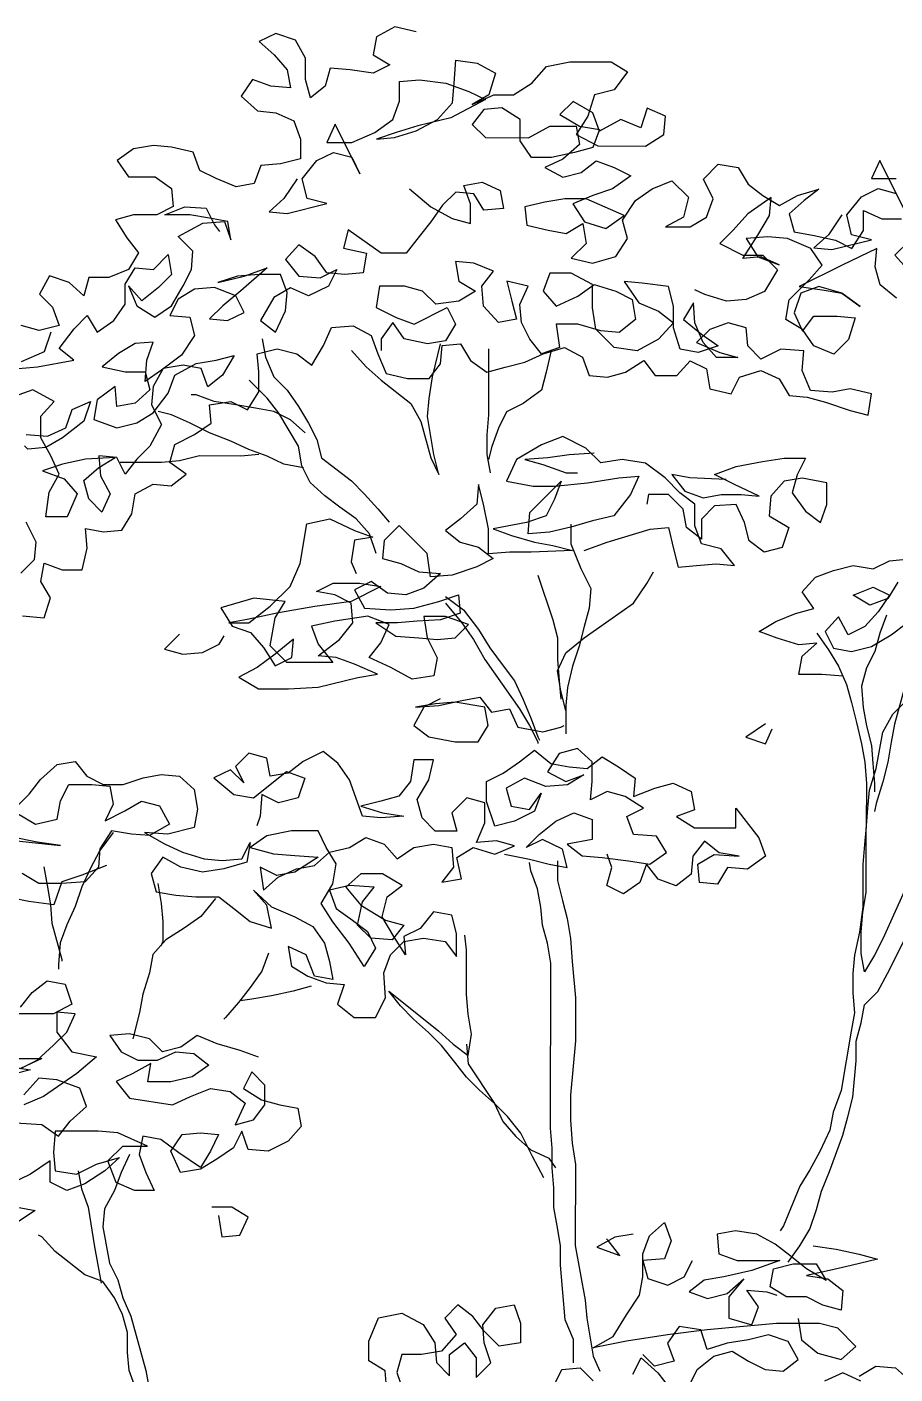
# Model space of a CAD drawing. Header units: millimetres. Extents: x 92.2 to 172.4, y 6.8 to 63.1.
# Drawn here: x 132.427 to 133.678, y 37.018 to 38.961 of the extents above; entities that cross this region are included whole.
import ezdxf

# ---------------------------------------------------------------- set-up
doc = ezdxf.new("R2010")
doc.units = ezdxf.units.MM
doc.layers.add('VEGETAÇÃO', color=64, linetype='Continuous')

# ---------------------------------------------------------------- blocks, each defined once
blk = doc.blocks.new('A$C6B776F95')
for points in [[(1851.3, 5665.5), (1824.5, 5671.7), (1801.9, 5659.3), (1797.7, 5636.7), (1818.3, 5624.3), (1797.7, 5614), (1768.9, 5618.2), (1744.2, 5620.3), (1738, 5597.6), (1719.4, 5583.2), (1713.3, 5605.9), (1713.3, 5632.6), (1701, 5655.3), (1676.3, 5663.6), (1655.7, 5653.3), (1674.2, 5636.8), (1690.6, 5618.2), (1694.7, 5595.6), (1670, 5597.7), (1647.4, 5605.9), (1632.9, 5585.4), (1653.5, 5566.8), (1676.2, 5564.7), (1698.8, 5554.4), (1707, 5531.7), (1707, 5507), (1682.3, 5500.9), (1657.6, 5498.8), (1649.3, 5476.2), (1626.7, 5472.1), (1602, 5482.4), (1581.4, 5492.7), (1573.2, 5515.4), (1546.4, 5521.6), (1523.7, 5523.7), (1499, 5519.6), (1478.4, 5505.2), (1492.8, 5484.6), (1525.8, 5484.5), (1546.3, 5470.1), (1548.4, 5447.5), (1527.8, 5437.2), (1499, 5437.2), (1476.3, 5431), (1490.7, 5408.4), (1505.1, 5389.8), (1492.7, 5369.2), (1468, 5359), (1443.3, 5359), (1437.1, 5336.3), (1418.6, 5352.8), (1393.9, 5361.1), (1381.5, 5338.5), (1397.9, 5322), (1406.2, 5299.3), (1381.4, 5293.2), (1358.8, 5299.4)], [(1364.7, 5054.3), (1377.1, 5029.6), (1375, 5006.9), (1358.5, 4990.4)], [(1360.5, 4936.9), (1387.3, 4934.8), (1395.5, 4959.5), (1383.2, 4980.1), (1387.3, 5002.8), (1410, 4994.5), (1434.7, 4994.5), (1440.9, 5021.3), (1438.9, 5046), (1461.5, 5041.8), (1484.2, 5043.9), (1496.6, 5064.5), (1500.7, 5089.2), (1523.4, 5101.5), (1546, 5099.4), (1564.6, 5113.8), (1544, 5128.3), (1550.2, 5150.9), (1574.9, 5163.2), (1595.5, 5177.6), (1593.5, 5200.3), (1620.2, 5204.4), (1640.8, 5194.1), (1655.3, 5216.7), (1655.3, 5241.4), (1653.2, 5264.1), (1678, 5270.2), (1702.7, 5264), (1721.2, 5249.6), (1735.6, 5274.3), (1745.9, 5296.9), (1772.7, 5299), (1795.4, 5286.6), (1803.6, 5263.9), (1813.9, 5239.2), (1840.6, 5233), (1867.4, 5233), (1881.8, 5251.5), (1883.9, 5274.2), (1906.6, 5276.2), (1918.9, 5255.6), (1939.5, 5241.2), (1962.1, 5247.3), (1986.9, 5253.5), (2009.5, 5263.7), (2036.3, 5272), (2058.9, 5259.6), (2067.2, 5236.9), (2089.8, 5234.8), (2112.5, 5241), (2135.1, 5255.4), (2149.5, 5236.8), (2176.3, 5236.8), (2192.8, 5255.3), (2213.4, 5245), (2217.5, 5220.3), (2244.2, 5214.1), (2254.6, 5234.7), (2281.3, 5242.9), (2304, 5232.6), (2316.3, 5212), (2339, 5209.9), (2361.6, 5203.7), (2392.5, 5193.4), (2415.1, 5187.2), (2419.3, 5213.9), (2392.5, 5220.2), (2369.9, 5216.1), (2343.1, 5218.1), (2332.8, 5242.9), (2334.9, 5267.6), (2306.1, 5269.7), (2281.3, 5257.3), (2264.9, 5273.8), (2262.8, 5296.5), (2240.2, 5302.7), (2217.5, 5294.4), (2201, 5278), (2229.9, 5265.6), (2252.5, 5259.4), (2225.7, 5259.4), (2209.3, 5278), (2199, 5302.7), (2197, 5327.4), (2184.6, 5306.8), (2207.2, 5288.3), (2227.8, 5273.8), (2203.1, 5265.6), (2180.4, 5269.8), (2172.2, 5296.5), (2172.3, 5323.3), (2166.1, 5348), (2133.2, 5352.2), (2110.5, 5354.3), (2129, 5327.5), (2153.7, 5317.2), (2172.2, 5302.7), (2153.7, 5282.2), (2126.9, 5267.8), (2098.1, 5271.9), (2075.4, 5294.6), (2071.3, 5321.4), (2071.4, 5350.2), (2044.6, 5364.6), (2017.8, 5364.6), (2009.6, 5342), (2026, 5323.5), (2052.8, 5335.8), (2073.4, 5350.2), (2100.2, 5341.9), (2120.8, 5331.6), (2124.9, 5306.9), (2104.3, 5290.4), (2081.6, 5292.5), (2052.8, 5300.8), (2026, 5300.8), (2030.1, 5272), (2007.5, 5263.7), (1993.1, 5282.3), (1982.8, 5302.9), (1980.7, 5325.6), (1991.1, 5348.2), (1964.3, 5354.4), (1970.4, 5329.7), (1976.6, 5307), (1953.9, 5302.9), (1935.4, 5323.5), (1933.4, 5348.3), (1947.8, 5366.8), (1923.1, 5377.1), (1900.5, 5379.2), (1904.6, 5354.5), (1925.2, 5342.1), (1904.5, 5329.7), (1875.7, 5325.7), (1859.3, 5342.1), (1836.6, 5348.3), (1805.7, 5348.4), (1801.6, 5321.6), (1826.3, 5309.2), (1848.9, 5301), (1890.1, 5321.5), (1900.4, 5300.9), (1888, 5280.3), (1865.4, 5276.2), (1836.5, 5282.4), (1822.1, 5303), (1807.7, 5282.5), (1807.7, 5268.1)], [(1702.9, 5482.3), (1686.4, 5457.6), (1667.8, 5441.2), (1690.5, 5439.1), (1739.9, 5451.4), (1715.2, 5457.6), (1709, 5482.3), (1727.6, 5505), (1748.2, 5515.2), (1770.9, 5509), (1781.1, 5488.4), (1750.3, 5550.2), (1740, 5527.6), (1770.9, 5527.6), (1799.7, 5539.9), (1822.4, 5556.3), (1830.6, 5579), (1830.7, 5603.7), (1855.4, 5605.7), (1888.3, 5601.6), (1917.1, 5591.3), (1937.7, 5581), (1894.5, 5558.3), (1853.3, 5548.1), (1826.5, 5539.9), (1801.8, 5531.7), (1824.4, 5533.7), (1851.2, 5541.9), (1878, 5556.3), (1896.5, 5576.9), (1898.6, 5601.6), (1900.7, 5630.4), (1927.5, 5626.3), (1950.1, 5613.9), (1941.9, 5587.1), (1921.2, 5574.8), (1948, 5587.1), (1972.7, 5587.1), (1995.4, 5601.5), (2014, 5622.1), (2042.8, 5628.2), (2094.3, 5628.2), (2114.9, 5615.8), (2098.4, 5593.2), (2073.6, 5587), (2065.4, 5560.2), (2051, 5537.6), (2077.7, 5523.2), (2137.4, 5523.1), (2160.1, 5537.5), (2162.2, 5560.2), (2139.5, 5570.5), (2131.3, 5545.8), (2106.6, 5556.1), (2079.8, 5541.7), (2071.6, 5564.4), (2046.9, 5578.8), (2030.4, 5562.3), (2055.1, 5547.9), (2079.8, 5543.8), (2071.5, 5521.1), (2048.9, 5515), (2020, 5508.8), (1995.3, 5508.8), (1980.9, 5529.4), (1981, 5556.2), (1958.3, 5570.6), (1935.7, 5568.6), (1921.2, 5550.1), (1937.7, 5533.6), (1991.2, 5533.5), (2018, 5547.9), (2051, 5547.9), (2055.1, 5525.2), (2034.4, 5506.7), (2011.8, 5496.5), (2034.4, 5484.1), (2057.1, 5490.2), (2075.6, 5504.6), (2098.3, 5496.4), (2118.9, 5486.1), (2096.2, 5469.6), (2071.5, 5461.4), (2046.8, 5451.1), (2061.1, 5428.4), (2087.9, 5420.2), (2110.6, 5436.6), (2063.2, 5457.3), (2036.5, 5457.3), (2011.7, 5453.2), (1987, 5447.1), (1989.1, 5424.4), (2015.8, 5418.2), (2038.5, 5414.1), (2059.1, 5426.4), (2063.2, 5401.7), (2044.6, 5383.2), (2071.4, 5377), (2100.2, 5385.2), (2114.7, 5407.8), (2108.5, 5430.5), (2125, 5455.2), (2145.6, 5469.6), (2170.3, 5479.8), (2190.9, 5459.2), (2184.7, 5434.5), (2162.1, 5422.2), (2192.9, 5422.2), (2213.5, 5434.5), (2221.8, 5457.1), (2209.5, 5481.9), (2228, 5500.4), (2252.7, 5496.2), (2265.1, 5475.6), (2283.6, 5461.2), (2304.2, 5448.8), (2326.8, 5461.2), (2353.6, 5469.4), (2335.1, 5455), (2316.5, 5438.5), (2322.7, 5415.9), (2347.4, 5411.7), (2374.2, 5405.5), (2394.7, 5395.2), (2409.2, 5417.8), (2409.2, 5442.5), (2431.8, 5432.2), (2456.5, 5432.2)], [(2466.8, 5405.4), (2448.3, 5386.9), (2466.8, 5366.3)], [(2450.3, 5333.4), (2429.7, 5349.9), (2423.5, 5372.5), (2425.6, 5395.2), (2382.4, 5374.6), (2328.8, 5347.9), (2357.6, 5343.7), (2382.3, 5339.6), (2405, 5323.1), (2382.3, 5339.6), (2353.5, 5347.9), (2330.8, 5339.7), (2322.6, 5314.9), (2332.9, 5292.3), (2347.3, 5310.8), (2376.1, 5310.8), (2398.8, 5308.7), (2390.5, 5281.9), (2372, 5263.4), (2347.3, 5273.7), (2332.9, 5294.3), (2312.3, 5306.7), (2316.4, 5331.4), (2341.2, 5356.1), (2357.6, 5374.6), (2343.3, 5395.2), (2314.4, 5407.6), (2289.7, 5409.7), (2262.9, 5407.7), (2277.3, 5385), (2304.1, 5374.7), (2281.5, 5385), (2258.8, 5383), (2277.4, 5411.8), (2291.8, 5436.5), (2293.9, 5459.1), (2265, 5438.6), (2246.5, 5418), (2230, 5401.5), (2258.8, 5387.1), (2283.5, 5387.1), (2302, 5368.5), (2285.5, 5341.8), (2262.9, 5331.5), (2238.2, 5329.4), (2211.4, 5337.7), (2199, 5343.9)], [(2382, 5437.1), (2365.5, 5412.4), (2347, 5396), (2369.6, 5393.9), (2419.1, 5406.2), (2394.3, 5412.4), (2388.2, 5437.1), (2406.7, 5459.7), (2427.4, 5470), (2450, 5463.8)], [(2460.3, 5443.2), (2429.4, 5505), (2419.1, 5482.4), (2450, 5482.4)], [(1842.9, 5469.8), (1869.6, 5447.2), (1896.4, 5432.7), (1919.1, 5426.5), (1919.1, 5451.2), (1910.9, 5473.9), (1933.5, 5478), (1956.2, 5467.7), (1960.3, 5445), (1935.5, 5443), (1923.2, 5463.6), (1900.6, 5465.7), (1884.1, 5449.2), (1869.6, 5428.6), (1855.2, 5410.1), (1838.7, 5389.5), (1807.8, 5389.6), (1766.7, 5418.4), (1760.5, 5395.8), (1789.3, 5389.6), (1785.1, 5364.9), (1762.5, 5362.8), (1739.8, 5364.9), (1725.4, 5385.5), (1704.9, 5399.9), (1688.4, 5381.4), (1704.8, 5360.8), (1731.6, 5358.7), (1752.2, 5369), (1741.9, 5348.4), (1717.2, 5336.1), (1694.5, 5346.4), (1673.9, 5334.1), (1657.4, 5305.3), (1675.9, 5290.8), (1688.3, 5317.6), (1690.4, 5340.2), (1682.2, 5362.9), (1655.4, 5362.9), (1628.6, 5360.9), (1603.9, 5352.7), (1636.9, 5360.9), (1665.7, 5371.1), (1632.7, 5342.3), (1610.1, 5323.8), (1593.6, 5307.4), (1616.2, 5305.3), (1636.8, 5315.6), (1626.5, 5336.2), (1599.8, 5346.5), (1575.1, 5344.5), (1554.5, 5332.1), (1544.1, 5311.5), (1568.9, 5309.5), (1575, 5286.8), (1558.5, 5262.1), (1533.8, 5243.6), (1513.2, 5229.2), (1515.3, 5256), (1523.5, 5278.6), (1500.9, 5276.6), (1480.3, 5264.2), (1459.7, 5247.8), (1488.5, 5241.6), (1513.2, 5241.5), (1519.3, 5218.9), (1500.8, 5202.4), (1478.1, 5198.3), (1476.1, 5223), (1453.4, 5206.6), (1449.3, 5181.9), (1478.1, 5171.6), (1502.8, 5177.7), (1523.4, 5190.1), (1542, 5214.8), (1550.3, 5237.4), (1577, 5251.8), (1601.8, 5255.9), (1624.4, 5262), (1610, 5237.3), (1591.4, 5222.9), (1583.2, 5245.6), (1560.6, 5249.7), (1535.8, 5245.6), (1523.5, 5223), (1521.4, 5200.4), (1533.7, 5175.6), (1519.3, 5148.9), (1502.8, 5132.4), (1488.4, 5113.9), (1478.1, 5134.5), (1455.4, 5136.6), (1457.5, 5111.9), (1469.8, 5089.2), (1459.5, 5066.6), (1443, 5083), (1436.9, 5105.7), (1455.4, 5122.2), (1476, 5134.5), (1439, 5132.5), (1410.1, 5126.3), (1385.4, 5118.1), (1412.2, 5107.8), (1428.6, 5089.2), (1416.2, 5060.4), (1389.5, 5060.4), (1393.6, 5091.3), (1406, 5114), (1395.7, 5136.6), (1383.4, 5159.3), (1383.4, 5186.1), (1399.9, 5204.6), (1373.1, 5219), (1344.3, 5208.8)], [(1364.8, 5163.4), (1391.6, 5161.3), (1414.3, 5171.6), (1422.5, 5194.3), (1445.2, 5204.5), (1436.9, 5179.8), (1410.1, 5159.3), (1389.5, 5146.9), (1366.9, 5144.9), (1362.8, 5149)], [(1395.8, 5291.1), (1387.6, 5266.4), (1358.7, 5254)], [(1336.1, 5243.8), (1379.3, 5247.8), (1424.6, 5256), (1406.1, 5270.5), (1424.7, 5295.2), (1441.2, 5311.6), (1453.5, 5291), (1474.1, 5305.4), (1488.6, 5326), (1488.6, 5350.7), (1501, 5371.3), (1523.6, 5369.2), (1542.2, 5387.7), (1546.2, 5363), (1529.8, 5346.6), (1509.2, 5330.1), (1492.7, 5348.7), (1503, 5323.9), (1525.6, 5309.5), (1546.2, 5323.9), (1560.7, 5348.6), (1571, 5369.2), (1573, 5391.8), (1554.5, 5410.4), (1585.4, 5426.8), (1612.2, 5428.9), (1620.4, 5406.2), (1616.3, 5428.9), (1593.7, 5433), (1569, 5437.1), (1538.1, 5437.2), (1562.8, 5447.4), (1589.6, 5445.4), (1599.8, 5424.8), (1606, 5416.5)], [(1659.4, 5282.6), (1663.5, 5259.9), (1673.8, 5235.2), (1690.3, 5218.7), (1704.7, 5198.1), (1717, 5177.5), (1727.3, 5156.9), (1733.4, 5134.3), (1770.5, 5105.4), (1786.9, 5088.9), (1803.4, 5070.4), (1817.8, 5053.9)], [(1770.6, 5268.1), (1789.1, 5247.5), (1807.7, 5231), (1844.7, 5202.1), (1857, 5179.5), (1869.4, 5134.1), (1879.6, 5113.5), (1873.5, 5138.3), (1869.4, 5160.9), (1865.3, 5185.6), (1867.4, 5208.3), (1871.5, 5235), (1881.8, 5276.2)], [(1941.6, 5270), (1941.5, 5187.6), (1939.4, 5162.9), (1939.4, 5138.2), (1943.5, 5115.5)], [(2019.8, 5267.9), (2013.6, 5241.1), (2007.4, 5218.4), (1984.7, 5202), (1964.1, 5191.7), (1953.8, 5171.1), (1945.6, 5148.5), (1941.4, 5132)], [(1801.3, 5014.8), (1793.1, 5039.5), (1776.6, 5058), (1756, 5072.5), (1737.5, 5086.9), (1719, 5103.4), (1708.7, 5124), (1704.6, 5148.7), (1679.9, 5189.9), (1665.6, 5208.5), (1642.9, 5231.1)], [(1712.9, 5165.2), (1694.4, 5181.7), (1673.8, 5192), (1651.1, 5196.1), (1626.4, 5200.3), (1599.6, 5204.4), (1577, 5212.7), (1570.8, 5212.7)], [(1710.8, 5121.9), (1686.1, 5126.1), (1665.5, 5136.4), (1642.8, 5144.6), (1620.2, 5155), (1593.4, 5165.3), (1568.7, 5177.7), (1546.1, 5188), (1529.6, 5192.1)], [(2060.8, 5018.6), (2089.6, 5028.9), (2143.2, 5045.3), (2165.8, 5047.4), (2172, 5020.6), (2178.1, 4997.9), (2200.8, 5000), (2225.5, 5002), (2248.2, 4999.9), (2231.7, 5020.5), (2207, 5026.7), (2198.8, 5049.4), (2198.8, 5076.2), (2180.3, 5090.6), (2161.8, 5109.2), (2137.1, 5127.7), (2108.2, 5131.9), (2081.5, 5127.8), (2062.9, 5146.3), (2034.1, 5160.8), (2007.4, 5150.5), (1976.4, 5132), (1964.1, 5105.2), (1997, 5099), (2023.8, 5099), (2065, 5103.1), (2104.1, 5109.2), (2128.8, 5111.2), (2118.5, 5088.6), (2097.9, 5061.8), (2071.1, 5055.7), (2044.3, 5047.5), (2017.5, 5041.3), (1990.8, 5039.3), (1992.9, 5066.1), (2032, 5105.2), (2023.8, 5082.5), (2013.4, 5061.9), (1988.7, 5053.7), (1947.5, 5045.5), (1970.2, 5037.3), (1999, 5029), (2021.7, 5024.9), (2046.4, 5018.7), (1994.9, 5016.6), (1968.1, 5016.7), (1941.3, 5014.6), (1941.4, 5045.5), (1935.2, 5076.4), (1929, 5101.1), (1927, 5076.4), (1906.4, 5057.9), (1887.8, 5043.5), (1906.3, 5029.1), (1929, 5022.9), (1947.5, 5008.4), (1926.9, 4998.2), (1896, 4987.9), (1869.2, 4985.9), (1865.1, 5014.7), (1830.2, 5049.7), (1811.6, 5031.2), (1809.5, 5008.6), (1832.2, 5002.4), (1854.8, 4992.1), (1881.6, 4990), (1861, 4971.5), (1838.3, 4963.2), (1815.7, 4965.3), (1795.1, 4979.8), (1774.5, 4969.5), (1786.8, 4946.8), (1819.8, 4944.7), (1848.6, 4946.8), (1879.5, 4955), (1904.2, 4963.2), (1906.2, 4940.5), (1881.5, 4932.3), (1852.7, 4930.3), (1828, 4928.2), (1801.2, 4928.3), (1825.9, 4911.8), (1854.7, 4909.7), (1877.4, 4907.6), (1900, 4909.6), (1916.5, 4926.1), (1887.7, 4936.4), (1860.9, 4936.4), (1865, 4909.7), (1877.4, 4884.9), (1873.2, 4862.3), (1846.5, 4858.2), (1819.7, 4872.6), (1792.9, 4885), (1807.4, 4903.5), (1817.7, 4926.2), (1790.9, 4936.5), (1749.7, 4930.4), (1720.9, 4924.2), (1729.1, 4901.6), (1747.6, 4878.9), (1690, 4878.9), (1669.4, 4899.6), (1675.6, 4934.6), (1688, 4955.1), (1648.8, 4959.3), (1607.6, 4947), (1622, 4924.3), (1644.7, 4916.1), (1661.1, 4897.5), (1675.5, 4874.8), (1696.1, 4885.1), (1698.2, 4907.8), (1675.6, 4889.3), (1652.9, 4872.8), (1630.2, 4860.5), (1654.9, 4846), (1692, 4846), (1729.1, 4848), (1778.5, 4860.3), (1803.2, 4864.4), (1774.4, 4876.8), (1751.7, 4885.1), (1729.1, 4887.1), (1755.9, 4907.7), (1772.4, 4928.3), (1770.3, 4953), (1749.8, 4963.3), (1727.1, 4967.5), (1747.7, 4977.7), (1780.7, 4977.7), (1807.4, 4973.6), (1770.3, 4955.1), (1725, 4948.9), (1679.7, 4940.7), (1640.6, 4932.5), (1617.9, 4928.4), (1642.6, 4928.4), (1669.4, 4949), (1694.2, 4973.7), (1706.5, 5002.5), (1714.8, 5051.9), (1743.7, 5058.1), (1774.5, 5043.6), (1797.2, 5035.4), (1774.5, 5031.3), (1770.4, 5004.5), (1776.6, 4990.1)], [(1655.2, 5138.5), (1632.5, 5136.4), (1581.1, 5136.5), (1556.3, 5130.3), (1533.7, 5128.3), (1482.2, 5128.3)], [(2073.2, 5140.1), (2042.3, 5138.1), (2015.6, 5134), (1986.7, 5132), (2009.4, 5125.8), (2038.2, 5115.4), (2052.6, 5115.4)], [(2238, 5107), (2192.7, 5109.1), (2170, 5113.3), (2186.5, 5092.7), (2209.1, 5084.4), (2231.8, 5088.5), (2256.5, 5088.5), (2279.1, 5086.4), (2248.3, 5100.8), (2223.5, 5113.2), (2250.3, 5123.5), (2283.3, 5129.6), (2310.1, 5133.7), (2336.8, 5133.7), (2326.5, 5113.1), (2320.3, 5090.5), (2336.8, 5067.8), (2355.3, 5053.4), (2363.6, 5076), (2363.6, 5102.8), (2332.7, 5109), (2310, 5104.9), (2293.5, 5086.4), (2291.5, 5061.7), (2316.2, 5047.2), (2307.9, 5022.5), (2285.2, 5016.4), (2266.7, 5030.8), (2260.6, 5053.5), (2250.3, 5076.1), (2223.5, 5074.1), (2207, 5057.6), (2207, 5032.9), (2188.5, 5047.4), (2184.4, 5070), (2165.9, 5088.6), (2141.2, 5088.6), (2139.1, 5076.2)], [(2464, 4602.3), (2433.1, 4534.3), (2422.8, 4513.8), (2410.4, 4493.2), (2406.3, 4515.8), (2406.3, 4542.6), (2408.4, 4567.3), (2412.5, 4592), (2412.6, 4670.3), (2414.7, 4697.1), (2416.8, 4719.7), (2425, 4746.5), (2433.3, 4791.8), (2445.7, 4814.4), (2462.2, 4830.9)], [(2044.3, 5051.6), (2044.3, 5026.9), (2056.6, 4996), (2069, 4971.3), (2066.9, 4946.6), (2060.7, 4923.9), (2054.5, 4899.2), (2046.2, 4874.5), (2040, 4847.7), (2037.9, 4825.1), (2037.9, 4790.1)], [(2383.9, 4861.8), (2357.2, 4863.9), (2328.3, 4863.9), (2332.5, 4886.6), (2351, 4903), (2328.4, 4901), (2301.6, 4909.3), (2279, 4917.5), (2299.6, 4929.9), (2324.3, 4940.1), (2347, 4946.3), (2332.6, 4966.9), (2349.1, 4985.4), (2371.7, 4993.6), (2396.4, 4999.8), (2421.1, 4995.7), (2441.7, 5005.9), (2466.5, 5008)], [(2452, 4979.2), (2439.6, 4958.6), (2417, 4950.4), (2396.4, 4962.7), (2421.1, 4973), (2441.7, 4962.7), (2427.3, 4942.1), (2410.8, 4923.6), (2390.2, 4913.3), (2377.8, 4936), (2361.3, 4917.5), (2371.6, 4896.9), (2394.3, 4892.7), (2419, 4898.9), (2443.7, 4913.3), (2462.3, 4927.7)], [(2037.9, 4818.9), (2031.8, 4843.6), (2027.7, 4868.3), (2038, 4891), (2060.7, 4909.5), (2122.5, 4952.7), (2139, 4977.4), (2147.2, 4991.8)], [(2003.1, 4987.8), (2021.6, 4932.2), (2027.7, 4909.5), (2027.7, 4882.7), (2029.7, 4856), (2031.8, 4833.3)], [(2501.4, 4987.3), (2493.2, 4962.6), (2491.1, 4937.9), (2489, 4915.3), (2480.8, 4892.6), (2470.5, 4872), (2460.1, 4847.3), (2447.7, 4802.1), (2443.6, 4779.4), (2439.5, 4754.7), (2433.3, 4730), (2425, 4703.2), (2422.9, 4692.9)], [(1887.7, 4961.1), (1910.4, 4944.6), (1928.9, 4919.9), (1943.3, 4897.2), (1959.7, 4874.6), (1974.1, 4856), (1984.4, 4833.4), (1994.7, 4808.6), (2002.9, 4786), (2005, 4781.9)], [(1887.7, 4952.9), (1908.3, 4928.2), (1922.7, 4907.6), (1937.1, 4882.8), (1980.3, 4821), (1992.6, 4800.4), (2002.9, 4779.8), (2002.9, 4777.7)], [(2437.6, 4938), (2429.3, 4915.3), (2423.1, 4892.7), (2412.8, 4872.1), (2406.6, 4849.5), (2408.6, 4822.7), (2412.7, 4800), (2418.9, 4775.3), (2420.9, 4752.7), (2423, 4727.9), (2422.9, 4717.6)], [(1556.1, 4914.1), (1537.6, 4895.6), (1560.2, 4889.4), (1584.9, 4891.4), (1605.5, 4901.7), (1611.7, 4912)], [(2351, 4915.4), (2365.4, 4894.8), (2377.8, 4874.2), (2388.1, 4851.5), (2394.2, 4828.9), (2400.4, 4804.2), (2406.5, 4777.4), (2410.6, 4754.7), (2412.7, 4727.9), (2412.6, 4674.4), (2410.5, 4651.8), (2408.4, 4627), (2408.4, 4573.5), (2404.3, 4542.6), (2398, 4513.8), (2396, 4491.1), (2395.9, 4466.4), (2398, 4441.7), (2393.8, 4419.1), (2381.4, 4344.9), (2371.1, 4318.2), (2367, 4295.5), (2354.6, 4268.8), (2342.2, 4246.1), (2329.8, 4225.5), (2309.2, 4176.1), (2305.1, 4170)], [(1881.4, 4833.5), (1860.8, 4823.2), (1848.5, 4800.5), (1867, 4786.1), (1899.9, 4779.9), (1928.8, 4779.9), (1941.1, 4800.5), (1937, 4823.1), (1900, 4829.3), (1875.3, 4827.3), (1850.5, 4823.2), (1879.4, 4825.2), (1908.2, 4831.4), (1930.9, 4835.5), (1945.3, 4816.9), (1967.9, 4821), (1978.2, 4798.4), (2009.1, 4792.2), (2031.7, 4798.3), (2035.9, 4800.4)], [(2287.1, 4802.2), (2262.4, 4785.7), (2287.1, 4777.5), (2295.3, 4796)], [(2315.3, 4130.8), (2329.8, 4151.4), (2342.1, 4172), (2350.4, 4196.7), (2356.6, 4219.3), (2366.9, 4244), (2383.4, 4289.3), (2389.6, 4312), (2395.8, 4336.7), (2400, 4382), (2400, 4406.7), (2406.2, 4429.3), (2410.3, 4452), (2426.8, 4468.5), (2439.2, 4491.1), (2459.8, 4532.3)], [(1465.3, 4625.8), (1434.4, 4613.5), (1409.6, 4605.3), (1399.3, 4576.5), (1368.4, 4580.6), (1327.2, 4588.9)], [(1329.4, 4658.9), (1407.6, 4650.6), (1378.8, 4654.8), (1347.9, 4661)], [(1352.1, 4691.8), (1376.8, 4677.4), (1403.5, 4683.6), (1407.7, 4706.2), (1418, 4726.8), (1446.8, 4726.8), (1469.5, 4724.7), (1473.6, 4702), (1463.3, 4681.4), (1488, 4693.8), (1508.6, 4706.1), (1531.2, 4699.9), (1543.6, 4677.3), (1518.8, 4662.9), (1496.2, 4664.9), (1471.5, 4669.1), (1457, 4646.4), (1455, 4623.8), (1438.5, 4605.3), (1409.6, 4603.2), (1380.8, 4603.3), (1360.2, 4615.6)], [(1350, 4696), (1368.6, 4714.5), (1383, 4733), (1403.6, 4751.5), (1426.2, 4755.6), (1440.6, 4737.1), (1461.2, 4726.8), (1485.9, 4726.7), (1510.7, 4734.9), (1533.3, 4739), (1556, 4737), (1574.5, 4720.5), (1578.6, 4695.8), (1574.4, 4673.1), (1541.5, 4664.9), (1512.7, 4667), (1537.4, 4652.6), (1560, 4642.2), (1586.8, 4634), (1609.4, 4631.9), (1634.1, 4633.9), (1644.4, 4654.5), (1640.3, 4629.8), (1611.5, 4621.6), (1584.7, 4617.5), (1557.9, 4623.7), (1535.3, 4636.1), (1520.9, 4615.5), (1527, 4592.8), (1551.7, 4588.7), (1576.4, 4586.6), (1605.3, 4586.6), (1623.8, 4572.2), (1644.4, 4555.7), (1671.1, 4547.4), (1665, 4576.2), (1648.5, 4594.8), (1671.1, 4574.2), (1700, 4561.8), (1722.6, 4549.4), (1737, 4528.8), (1743.2, 4506.1), (1747.3, 4483.5), (1724.6, 4487.6), (1714.3, 4514.4), (1691.7, 4524.7), (1695.8, 4500), (1716.4, 4487.6), (1739, 4479.4), (1761.7, 4477.3), (1753.4, 4452.6), (1774, 4436.1), (1800.8, 4436.1), (1813.1, 4460.8), (1811.1, 4491.7), (1819.4, 4514.3), (1835.9, 4530.8), (1860.6, 4534.9), (1887.3, 4530.7), (1901.7, 4512.2), (1901.8, 4541), (1895.6, 4563.7), (1873, 4567.8), (1856.5, 4547.2), (1835.9, 4537), (1837.9, 4514.3), (1823.5, 4537), (1809.1, 4561.7), (1815.3, 4586.4), (1833.9, 4600.8), (1809.2, 4615.2), (1782.4, 4615.3), (1763.8, 4598.8), (1782.4, 4576.1), (1813.2, 4557.6), (1835.9, 4551.4), (1821.4, 4532.8), (1794.7, 4534.9), (1778.2, 4551.4), (1784.4, 4580.2), (1798.9, 4598.8), (1768, 4600.9), (1743.2, 4594.7), (1751.5, 4572), (1772, 4557.6), (1790.6, 4543.2), (1800.8, 4522.6), (1786.4, 4499.9), (1767.9, 4528.8), (1747.3, 4555.6), (1732.9, 4578.2), (1747.4, 4602.9), (1751.5, 4627.6), (1739.2, 4648.2), (1728.9, 4668.8), (1695.9, 4668.9), (1665.1, 4662.7), (1644.4, 4648.3), (1673.3, 4640.1), (1700, 4638), (1728.9, 4635.9), (1700, 4617.4), (1677.4, 4613.3), (1656.8, 4623.6), (1660.9, 4594.8), (1679.4, 4611.2), (1702.1, 4621.5), (1724.7, 4625.6), (1743.3, 4642.1), (1768, 4648.2), (1788.6, 4660.6), (1811.3, 4652.3), (1827.7, 4633.8), (1848.3, 4648.1), (1873, 4652.2), (1895.7, 4648.1), (1897.7, 4623.4), (1883.3, 4604.9), (1908, 4609), (1901.9, 4635.7), (1922.5, 4648.1), (1949.2, 4639.8), (1973.9, 4650.1), (1951.3, 4656.3), (1926.6, 4654.3), (1936.9, 4679), (1936.9, 4703.7), (1914.3, 4709.9), (1895.7, 4691.3), (1901.9, 4668.7), (1875.1, 4668.7), (1858.7, 4685.2), (1852.5, 4707.9), (1866.9, 4732.6), (1873.1, 4757.3), (1848.4, 4757.3), (1844.3, 4730.5), (1829.8, 4712), (1807.2, 4705.8), (1782.5, 4699.7), (1809.2, 4691.4), (1836, 4687.3), (1807.2, 4685.3), (1784.5, 4687.3), (1768.1, 4732.7), (1753.7, 4753.3), (1735.2, 4767.7), (1710.4, 4755.4), (1691.9, 4741), (1669.2, 4736.9), (1665.1, 4759.5), (1642.5, 4765.7), (1626, 4749.3), (1636.3, 4728.7), (1619.8, 4745.1), (1599.2, 4734.9), (1623.9, 4714.3), (1648.6, 4710.1), (1689.8, 4743), (1712.5, 4734.8), (1704.2, 4710.1), (1679.5, 4703.9), (1658.9, 4714.2), (1656.8, 4687.4), (1652.7, 4675.1)], [(1961.6, 4639.8), (1992.5, 4633.6), (2017.2, 4627.4), (2039.8, 4623.3), (2033.7, 4645.9), (2009, 4658.3), (1988.4, 4648), (2004.8, 4664.5), (2025.5, 4680.9), (2048.1, 4691.2), (2070.8, 4683), (2070.7, 4658.2), (2039.8, 4652.1), (2058.4, 4637.7), (2083.1, 4635.6), (2116, 4631.4), (2142.8, 4627.3), (2163.4, 4641.7), (2151.1, 4662.3), (2122.2, 4664.4), (2114, 4687), (2134.6, 4697.3), (2112, 4711.7), (2089.3, 4717.9), (2068.7, 4707.7), (2070.8, 4730.3), (2070.8, 4755), (2052.3, 4771.5), (2029.7, 4765.4), (2015.2, 4742.7), (2037.9, 4730.3), (2060.5, 4738.6), (2039.9, 4726.2), (2013.1, 4724.2), (1986.4, 4734.5), (1963.7, 4722.2), (1969.9, 4699.5), (1992.5, 4695.4), (2007, 4716), (1998.7, 4693.3), (1974, 4681), (1949.3, 4674.8), (1939, 4705.7), (1939, 4730.4), (1959.6, 4740.7), (1980.2, 4755.1), (1998.8, 4769.5), (2019.3, 4753), (2042, 4748.9), (2064.6, 4746.8), (2083.2, 4761.2), (2103.8, 4748.8), (2124.4, 4734.4), (2122.3, 4711.7), (2149.1, 4722), (2171.7, 4728.2), (2194.4, 4717.8), (2198.5, 4695.2), (2175.8, 4687), (2198.4, 4672.5), (2249.9, 4672.5), (2249.9, 4697.2), (2278.7, 4660.1), (2287, 4637.4), (2264.3, 4621), (2239.6, 4623.1), (2227.2, 4602.5), (2204.5, 4604.6), (2202.5, 4627.2), (2223.1, 4639.6), (2254, 4637.5), (2229.3, 4641.6), (2210.8, 4656.1), (2196.3, 4637.5), (2194.3, 4614.9), (2175.7, 4600.5), (2153.1, 4608.7), (2138.7, 4627.3), (2130.4, 4604.6), (2109.8, 4590.2), (2089.2, 4600.6), (2095.4, 4623.2), (2089.3, 4639.7)], [(1473.5, 4667), (1457, 4644.4), (1444.7, 4621.7), (1434.3, 4599.1), (1426.1, 4574.4), (1415.8, 4551.8), (1407.5, 4529.1), (1405.4, 4502.3), (1405.4, 4496.2)], [(1387, 4623.9), (1391.1, 4601.2), (1395.2, 4576.5), (1397.2, 4553.8), (1409.5, 4508.5), (1409.5, 4506.5)], [(2047.5, 4005.4), (2047.5, 4034.3), (2037.2, 4059), (2031.1, 4127), (2031.1, 4151.7), (2027.1, 4176.4), (2023, 4199), (2023, 4223.8), (2020.9, 4248.5), (2021, 4273.2), (2018.9, 4297.9), (2019.1, 4503.8), (2015, 4528.6), (2008.9, 4551.2), (2006.8, 4573.9), (2002.7, 4596.5), (1994.5, 4619.2), (1992.5, 4629.5)], [(2027.5, 4631.5), (2027.4, 4606.8), (2033.6, 4582.1), (2039.8, 4559.4), (2043.9, 4534.7), (2045.9, 4505.9), (2050, 4460.6), (2049.9, 4407), (2043.7, 4339.1), (2043.6, 4308.2), (2045.7, 4279.3), (2049.8, 4252.6), (2049.7, 4151.7), (2062, 4083.7), (2064, 4061), (2068.1, 4036.3), (2072.2, 4013.7), (2080.4, 3995.1)], [(1529.1, 4603.1), (1533.2, 4578.4), (1535.2, 4555.8), (1535.2, 4531), (1533.1, 4524.9)], [(1601.1, 4584.5), (1582.6, 4561.9), (1562, 4547.5), (1539.3, 4533.1), (1522.8, 4514.6), (1518.7, 4491.9), (1510.4, 4465.2), (1506.3, 4442.5), (1498, 4409.6)], [(2010.6, 4236.1), (1996.2, 4262.9), (1981.9, 4291.8), (1965.4, 4312.4), (1948.9, 4328.9), (1930.4, 4345.3), (1914, 4361.8), (1899.6, 4380.4), (1883.1, 4401), (1866.6, 4417.5), (1848.1, 4434), (1831.7, 4450.5), (1817.3, 4469), (1879, 4419.5), (1897.5, 4403), (1916, 4388.6), (1920.2, 4415.4), (1916.1, 4440.1), (1914.1, 4464.8), (1914.1, 4520.4), (1912.1, 4538.9)], [(1667, 4516.5), (1658.7, 4493.9), (1644.3, 4473.3), (1629.9, 4454.8), (1613.4, 4436.2), (1611.3, 4434.2)], [(1654.5, 4386.8), (1631.9, 4395), (1603, 4403.3), (1578.3, 4413.6), (1557.7, 4399.2), (1535.1, 4393.1), (1518.6, 4409.6), (1493.9, 4415.8), (1469.2, 4413.7), (1483.6, 4393.1), (1504.2, 4382.8), (1528.9, 4382.8), (1551.5, 4393.1), (1574.2, 4391), (1592.7, 4376.5), (1572.1, 4362.1), (1545.3, 4356), (1516.5, 4356), (1520.6, 4378.7), (1498, 4366.3), (1477.4, 4356.1), (1493.8, 4335.4), (1547.4, 4327.2), (1570, 4337.4), (1594.7, 4347.7), (1619.5, 4343.6), (1638, 4329.1), (1625.6, 4302.4), (1648.3, 4308.5), (1662.7, 4327.1), (1662.7, 4351.8), (1646.2, 4368.3), (1635.9, 4347.7), (1658.6, 4333.2), (1681.2, 4327), (1703.9, 4322.9), (1708, 4300.2), (1691.5, 4281.7), (1666.7, 4269.4), (1642, 4271.5), (1633.8, 4294.1), (1623.5, 4273.5), (1602.9, 4259.2), (1582.3, 4246.8), (1557.6, 4242.7), (1545.2, 4269.5), (1559.7, 4290.1), (1582.3, 4292.1), (1605, 4290), (1594.7, 4269.5), (1582.3, 4248.9), (1555.5, 4267.4), (1532.9, 4283.9), (1510.3, 4288.1), (1506.1, 4265.4), (1514.3, 4242.8), (1524.6, 4220.1), (1499.9, 4220.1), (1477.3, 4230.4), (1467, 4257.2), (1485.5, 4275.7), (1516.4, 4275.7), (1479.4, 4292.2), (1454.7, 4294.3), (1401.1, 4294.3), (1399, 4267.6), (1401.1, 4244.9), (1427.8, 4240.8), (1452.6, 4253.1), (1481.4, 4261.3), (1462.9, 4244.9), (1438.1, 4228.4), (1415.5, 4220.2), (1394.9, 4230.5), (1394.9, 4257.3), (1370.2, 4240.8), (1345.5, 4228.5)], [(1353.7, 4199.7), (1376.3, 4195.5), (1351.6, 4179.1)], [(1351.7, 4304.7), (1384.6, 4302.6), (1405.2, 4288.2), (1419.7, 4306.7), (1440.3, 4325.2), (1432.1, 4347.9), (1403.2, 4358.2), (1380.6, 4360.3), (1362, 4339.7)], [(1345.6, 4374.7), (1370.3, 4370.6), (1329.1, 4360.3)], [(1353.8, 4385), (1384.7, 4385), (1357.9, 4372.6), (1378.5, 4382.9), (1399.2, 4401.4), (1415.6, 4417.9), (1426, 4440.5), (1403.3, 4442.6), (1403.3, 4417.9), (1421.8, 4393.2), (1452.7, 4387), (1428, 4366.4), (1386.7, 4337.6), (1362, 4327.3)], [(1358, 4448.8), (1372.4, 4467.4), (1391, 4481.8), (1413.6, 4477.6), (1421.9, 4452.9), (1399.2, 4440.6), (1345.6, 4440.6)], [(1720.5, 4475.3), (1697.8, 4469.1), (1671, 4463), (1646.3, 4458.9), (1631.9, 4456.8)], [(1914, 4403), (1916, 4378.3), (1948.9, 4328.9), (1959.2, 4306.2), (1975.7, 4287.6), (1994.2, 4271.2), (2016.8, 4260.8), (2025.1, 4248.5)], [(2405.8, 3982.5), (2383.2, 3992.8), (2360.5, 3982.5)], [(2403.7, 3988.6), (2424.3, 4001), (2449.1, 3998.9), (2467.6, 3982.4)], [(1493.8, 4265.4), (1483.4, 4242.8), (1475.2, 4220.1), (1462.8, 4197.5), (1460.7, 4174.8), (1468.9, 4129.5), (1479.2, 4108.9), (1485.4, 4086.3), (1495.6, 4063.6), (1514.1, 3995.6), (1518.2, 3973), (1524.4, 3950.3), (1534.6, 3929.7), (1538.7, 3915.3)], [(1429.9, 4244.9), (1434, 4222.2), (1442.2, 4199.6), (1450.4, 4150.1), (1458.6, 4104.8)], [(1604.9, 4189.1), (1609, 4162.4), (1631.6, 4164.4), (1642, 4187), (1621.4, 4199.4), (1596.7, 4199.4)], [(2354.4, 4054.6), (2300.8, 4054.6), (2259.6, 4050.6), (2214.3, 4046.5), (2164.9, 4040.3), (2113.4, 4032.2), (2072.2, 4024), (2096.9, 4038.3), (2113.4, 4065.1), (2129.9, 4089.8), (2134.1, 4112.5), (2134.1, 4141.3), (2142.4, 4163.9), (2160.9, 4180.4), (2169.1, 4157.7), (2160.9, 4135.1), (2134.1, 4133), (2140.3, 4110.4), (2165, 4102.1), (2185.6, 4112.4), (2195.9, 4133)], [(2346.2, 4151.4), (2375.1, 4147.2), (2403.9, 4141), (2426.5, 4134.8), (2393.6, 4126.6), (2366.8, 4120.5), (2338, 4114.3), (2364.7, 4110.2), (2383.2, 4095.7), (2381.2, 4071), (2358.5, 4077.2), (2337.9, 4087.6), (2313.2, 4087.6), (2292.6, 4100), (2296.8, 4122.6), (2321.5, 4128.8), (2350.3, 4128.7), (2362.7, 4108.1), (2338, 4122.6), (2317.4, 4139.1), (2298.9, 4153.5), (2276.2, 4165.9), (2249.5, 4170), (2226.8, 4165.9), (2228.8, 4141.2), (2251.5, 4132.9), (2305, 4132.9), (2270, 4120.6), (2235, 4112.4), (2210.3, 4108.3), (2191.7, 4093.9), (2214.4, 4085.6), (2239.1, 4091.8), (2259.7, 4110.3), (2241.1, 4087.6), (2241.1, 4060.9), (2269.9, 4052.6), (2278.2, 4075.3), (2263.8, 4095.9), (2288.5, 4093.8), (2300.9, 4089.6)], [(1518.2, 3929.7), (1503.8, 3948.3), (1501.7, 3973), (1493.5, 3995.7), (1491.5, 4018.3), (1491.5, 4043), (1485.3, 4065.7), (1475.1, 4086.3), (1460.7, 4106.9), (1438, 4115.1), (1401, 4144), (1384.5, 4162.6), (1380.4, 4164.6)], [(2121.8, 4166), (2099.1, 4161.9), (2076.5, 4149.6), (2105.3, 4139.2), (2090.9, 4157.8), (2088.8, 4159.9)], [(2022.8, 3976.6), (2033.1, 3997.2), (2055.7, 3999.3), (2072.2, 3982.8)], [(2121.6, 3991), (2131.9, 4011.5), (2152.5, 3993), (2166.9, 3974.4)], [(1814.8, 3970.6), (1812.7, 3995.4), (1792.1, 4007.7), (1792.2, 4032.4), (1804.5, 4061.3), (1833.4, 4067.4), (1860.1, 4053), (1874.5, 4030.3), (1876.6, 4005.6), (1893, 3989.1), (1893, 4015.9), (1911.6, 4030.3), (1926, 4011.7), (1926, 3987), (1944.5, 4005.5), (1936.3, 4030.3), (1934.3, 4052.9), (1950.8, 4073.5), (1973.4, 4077.6), (1981.6, 4054.9), (1981.6, 4030.2), (1954.8, 4026.1), (1936.3, 4044.7), (1921.9, 4063.2), (1903.4, 4077.7), (1886.9, 4061.2), (1901.3, 4040.6), (1882.8, 4020), (1858, 4015.9), (1833.3, 4015.9), (1827.1, 3993.3), (1835.3, 3970.6)], [(2189.6, 3972.4), (2201.9, 3997.1), (2222.5, 4013.5), (2245.2, 4019.7), (2265.8, 4007.3), (2286.4, 3997), (2309, 3994.9), (2327.6, 4009.3), (2315.2, 4032), (2290.5, 4040.2), (2265.8, 4034.1), (2239, 4030), (2214.3, 4021.8), (2206.1, 4046.5), (2179.3, 4050.6), (2164.9, 4030), (2173.1, 4007.4), (2148.4, 4001.2), (2134, 4015.7)], [(2327.6, 4060.8), (2331.7, 4034), (2352.3, 4017.5), (2381.1, 4009.3), (2399.7, 4025.7), (2377, 4048.4), (2354.4, 4054.6)]]:
    blk.add_lwpolyline(points)

msp = doc.modelspace()

# ---------------------------------------------------------------- block references
at = {"layer": 'VEGETAÇÃO', "color": 30, "xscale": 0.001156395325779158, "yscale": 0.001156395325779158, "zscale": 0.001156395325779158}
msp.add_blockref('A$C6B776F95', (130.847, 32.4024), dxfattribs=at)

doc.saveas('drawing.dxf')
